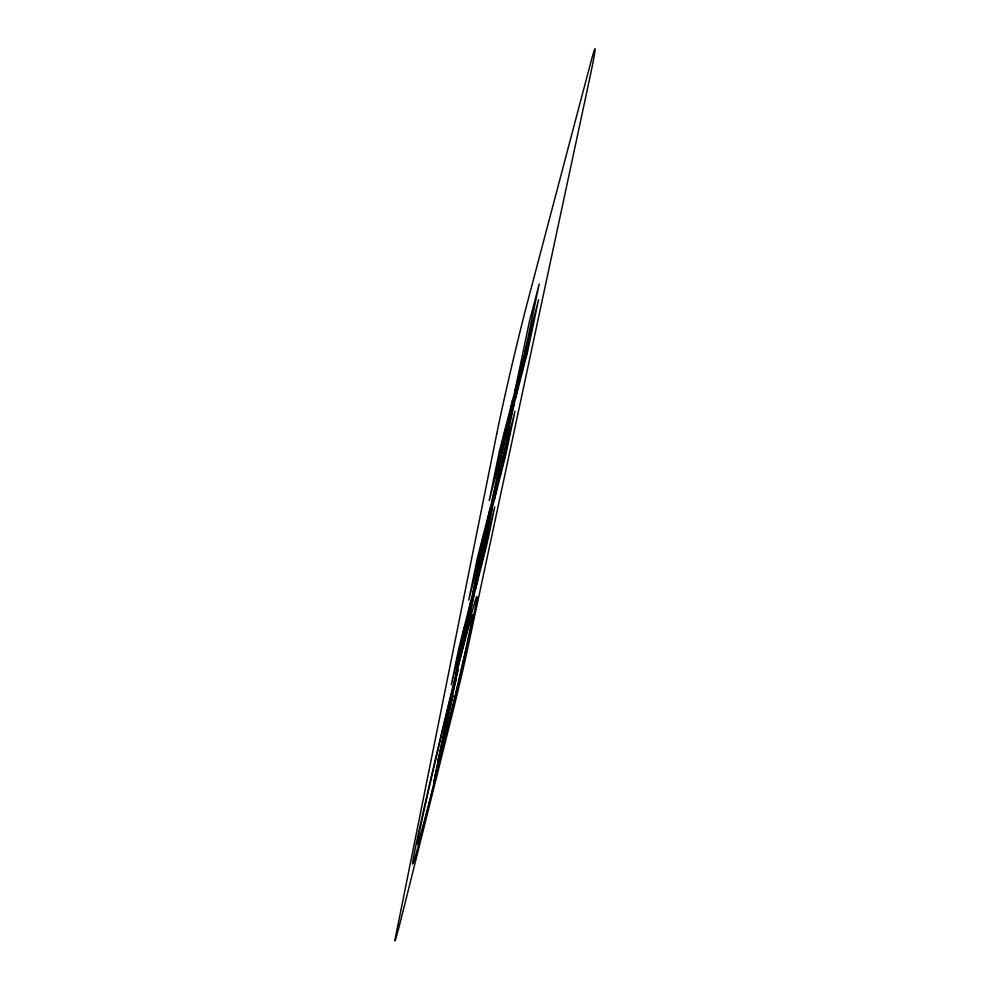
<?xml version="1.0" encoding="UTF-8"?>
<svg xmlns="http://www.w3.org/2000/svg" width="990" height="990" viewBox="0 0 990 990"><rect width="100%" height="100%" fill="white"/><g stroke="black" fill="none" stroke-linecap="round" stroke-linejoin="round"><path stroke-width="1.49" d="M463.196 637.869L470.856 601.004M481.19 551.331L490.112 508.39M502.215 450.19L512.746 399.564M455.808 674.933L465.077 630.432M472.775 593.443L483.157 543.621M492.117 500.556L504.269 442.221M514.837 391.471L529.254 322.22L539.228 283.907L524.601 353.702M464.434 640.815L473.913 595.596M481.771 558.051L492.364 507.536M501.497 463.939L513.86 404.947M475.72 588.431L483.627 550.774M494.257 500.123L503.427 456.415M515.827 397.299L526.606 345.968M447.554 716.364L437.691 761.768L439.003 757.362M443.075 741.114L452.95 695.772L451.737 699.744M487.092 538.015L480.657 567.542L490.149 526.222L487.637 536.382M506.905 443.928L499.628 477.625L510.048 431.937L507.387 442.617M435.427 774.489L439.461 758.402M451.564 697.121L455.796 680.316M521.643 372.648L526.284 355.187L527.373 350.014L523.227 366.312L533.251 321.936L521.643 372.648M512.337 405.888L512.436 406.704L513.228 405.417L507.239 429.462L513.662 404.514L514.726 395.245L520.851 369.963L512.337 405.888M504.752 432.395L506.175 427.408L494.641 478.269L505.098 430.526L504.752 432.395M471.611 600.794L471.562 601.858L472.911 598.183L467.552 619.827L478.69 571.379L471.611 600.794M490.508 510.172L490.335 511.88L491.51 509.231L485.855 532.038L498.118 478.591L490.508 510.172M464.149 628.353L463.951 629.603L465.337 624.381L456.006 665.305L464.149 628.353M482.971 537.446L482.699 539.067L484.11 533.808L473.789 579.212L482.971 537.446M496.807 433.533L395.703 936.119A58.781 0.99 -76.4 0 0 404.068 907.063L451.069 719A53.559 0.854 -76.5 0 0 467.627 648.821L588.84 82.368A84.633 1.943 -76.9 0 0 589.892 65.724L527.88 300.651A93.01 2.549 -76.8 0 0 496.807 433.533M458.741 648.685L451.316 684.746L486.659 545.267L494.753 506.979L458.741 648.685M477.428 557.902L468.753 600.039L505.63 455.561L514.998 411.258L477.428 557.902M499.48 450.834L489.209 500.705L527.645 351.438L538.597 299.586L499.48 450.834M453.767 686.577L433.583 783.362L458.024 669.685L453.767 686.577M460.461 656.283L451.997 690.24A137.87 2.425 -76.5 0 0 412.706 864.01A137.87 2.425 -76.5 0 0 458.89 681.132A137.87 2.425 -76.5 0 0 467.602 628.44L460.461 656.283M431.058 794.846A118.07 2.079 -76.5 0 0 472.614 615.322A118.07 2.079 -76.5 0 0 431.145 779.13A118.07 2.079 -76.5 0 0 431.058 794.846"/></g></svg>
